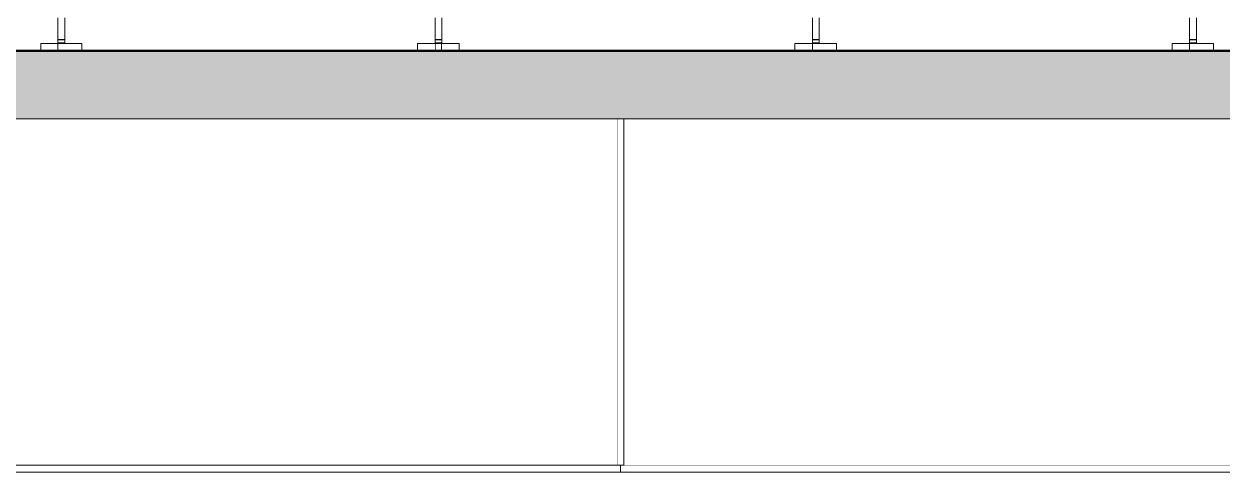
# Model space of a CAD drawing. Header units: millimetres. Extents: x -46169 to 237885, y -84465 to 18123.
# Drawn here: x 229686 to 231433, y -81568 to -80914 of the extents above; entities that cross this region are included whole.
import ezdxf

# ---------------------------------------------------------------- set-up
doc = ezdxf.new("R2010")
doc.units = ezdxf.units.MM
doc.header["$MEASUREMENT"] = 0
doc.linetypes.add('Wipeout_Contour', pattern=[1000, 0, -1000])
for name, color, linetype in [('New_A-20-M_Floor_Slab', 7, 'Continuous'), ('New_A-25-M_Curtain_Wall', 7, 'Continuous'), ('New_A-35-M_FFE_Fixed', 7, 'Continuous')]:
    doc.layers.add(name, color=color, linetype=linetype)
doc.layers.add('New_A-20-M_Floor_Slab_Pen_No__29', color=7, linetype='Continuous', lineweight=50, true_color=0x2a2a2a)
doc.layers.add('New_A-20-M_Floor_Slab_Pen_No__81', color=7, linetype='Continuous', lineweight=20, true_color=0x6a6a6a)
doc.layers.add('New_A-25-M_Curtain_Wall_Pen_No__87', color=8, linetype='Continuous', lineweight=20)
doc.layers.add('New_A-35-M_FFE_Fixed_Pen_No__1', color=7, linetype='Continuous', lineweight=13)

# ---------------------------------------------------------------- blocks, each defined once
blk = doc.blocks.new('Section Elem_266_4', base_point=(208268.8, -84332.6))
at = {"color": 254, "linetype": 'Wipeout_Contour', "lineweight": 0, "ltscale": 43042086.18620662}
blk.add_wipeout([(222238.6, -80784.1), (222303.3, -80784.1), (222303.3, -80953.1), (233391.2, -80953.1), (233391.2, -80952.9), (233326.5, -80952.9), (233326.5, -80783.9), (233391.2, -80783.9), (233391.2, -80715.1), (233320.4, -80715.1), (233320.4, -80952.4), (233285.4, -80952.4), (233285.4, -80942.4), (233310.4, -80942.4), (233310.4, -80715.1), (233045.4, -80715.1), (233045.4, -80952.4), (233010.4, -80952.4), (233010.4, -80942.4), (233035.4, -80942.4), (233035.4, -80715.1), (232495.4, -80715.1), (232495.4, -80942.4), (232520.9, -80942.4), (232520.9, -80952.4), (232459.9, -80952.4), (232459.9, -80942.4), (232485.4, -80942.4), (232485.4, -80715.1), (231945.4, -80715.1), (231945.4, -80942.4), (231970.4, -80942.4), (231970.4, -80952.4), (231909.9, -80952.4), (231909.9, -80942.4), (231935.4, -80942.4), (231935.4, -80715.1), (231395.4, -80715.1), (231395.4, -80942.4), (231420.4, -80942.4), (231420.4, -80952.4), (231359.9, -80952.4), (231359.9, -80942.4), (231385.4, -80942.4), (231385.4, -80715.1), (230845.4, -80715.1), (230845.4, -80942.4), (230870.4, -80942.4), (230870.4, -80952.4), (230809.9, -80952.4), (230809.9, -80942.4), (230835.4, -80942.4), (230835.4, -80715.1), (230295.4, -80715.1), (230295.4, -80942.4), (230320.4, -80942.4), (230320.4, -80952.4), (230259.9, -80952.4), (230259.9, -80942.4), (230285.4, -80942.4), (230285.4, -80715.1), (229745.4, -80715.1), (229745.4, -80942.4), (229770.4, -80942.4), (229770.4, -80952.4), (229710.4, -80952.4), (229710.4, -80942.4), (229735.4, -80942.4), (229735.4, -80715.1), (229195.4, -80715.1), (229195.4, -80942.4), (229220.9, -80942.4), (229220.9, -80952.4), (229159.9, -80952.4), (229159.9, -80942.4), (229185.4, -80942.4), (229185.4, -80715.1), (228645.4, -80715.1), (228645.4, -80942.4), (228670.4, -80942.4), (228670.4, -80952.4), (228610.4, -80952.4), (228610.4, -80942.4), (228635.4, -80942.4), (228635.4, -80715.1), (228095.4, -80715.1), (228095.4, -80942.4), (228120.9, -80942.4), (228120.9, -80952.4), (228059.9, -80952.4), (228059.9, -80942.4), (228085.4, -80942.4), (228085.4, -80715.1), (227545.4, -80715.1), (227545.4, -80942.4), (227570.4, -80942.4), (227570.4, -80952.4), (227510.4, -80952.4), (227510.4, -80942.4), (227535.4, -80942.4), (227535.4, -80715.1), (226995.4, -80715.1), (226995.4, -80942.4), (227020.9, -80942.4), (227020.9, -80952.4), (226959.9, -80952.4), (226959.9, -80942.4), (226985.4, -80942.4), (226985.4, -80715.1), (226445.4, -80715.1), (226445.4, -80942.4), (226470.4, -80942.4), (226470.4, -80952.4), (226409.9, -80952.4), (226409.9, -80942.4), (226435.4, -80942.4), (226435.4, -80715.1), (225895.4, -80715.1), (225895.4, -80942.4), (225920.4, -80942.4), (225920.4, -80952.4), (225860.4, -80952.4), (225860.4, -80942.4), (225885.4, -80942.4), (225885.4, -80715.1), (225345.4, -80715.1), (225345.4, -80942.4), (225370.9, -80942.4), (225370.9, -80952.4), (225309.9, -80952.4), (225309.9, -80942.4), (225335.4, -80942.4), (225335.4, -80715.1), (224795.4, -80715.1), (224795.4, -80942.4), (224820.4, -80942.4), (224820.4, -80952.4), (224760.4, -80952.4), (224760.4, -80942.4), (224785.4, -80942.4), (224785.4, -80715.1), (224245.4, -80715.1), (224245.4, -80942.4), (224270.9, -80942.4), (224270.9, -80952.4), (224209.9, -80952.4), (224209.9, -80942.4), (224235.4, -80942.4), (224235.4, -80715.1), (223695.4, -80715.1), (223695.4, -80942.4), (223720.4, -80942.4), (223720.4, -80952.4), (223660.4, -80952.4), (223660.4, -80942.4), (223685.4, -80942.4), (223685.4, -80715.1), (223145.4, -80715.1), (223145.4, -80942.4), (223170.9, -80942.4), (223170.9, -80952.4), (223109.9, -80952.4), (223109.9, -80942.4), (223135.4, -80942.4), (223135.4, -80715.1), (222595.4, -80715.1), (222595.4, -80942.4), (222620.4, -80942.4), (222620.4, -80952.4), (222585.4, -80952.4), (222585.4, -80715.1), (222320.4, -80715.1), (222320.4, -80942.4), (222345.4, -80942.4), (222345.4, -80952.4), (222310.4, -80952.4), (222310.4, -80715.1), (222238.6, -80715.1)], dxfattribs=at).dxf.layer = 'New_A-20-M_Floor_Slab'
blk = doc.blocks.new('Section Elem_272_4', base_point=(208268.8, -84332.6))
at = {"color": 254, "linetype": 'Wipeout_Contour', "lineweight": 0, "ltscale": 976360.739336}
blk.add_wipeout([(230295.4, -80913.9), (230295.4, -80904.9), (230285.4, -80904.9), (230285.4, -80913.9)], dxfattribs=at).dxf.layer = 'New_A-35-M_FFE_Fixed'
at = {"color": 254, "linetype": 'Wipeout_Contour', "lineweight": 0, "ltscale": 976458.224649}
blk.add_wipeout([(230285.4, -80952.4), (230320.4, -80952.4), (230320.4, -80942.4), (230285.4, -80942.4)], dxfattribs=at).dxf.layer = 'New_A-35-M_FFE_Fixed'
at = {"color": 254, "linetype": 'Wipeout_Contour', "lineweight": 0, "ltscale": 978419.840222}
blk.add_wipeout([(230809.9, -80952.4), (230835.4, -80952.4), (230835.4, -80942.4), (230809.9, -80942.4)], dxfattribs=at).dxf.layer = 'New_A-35-M_FFE_Fixed'
at = {"color": 254, "linetype": 'Wipeout_Contour', "lineweight": 0, "ltscale": 978464.174692}
blk.add_wipeout([(230845.4, -80932.6), (230845.4, -80927.9), (230835.4, -80927.9), (230835.4, -80932.6)], dxfattribs=at).dxf.layer = 'New_A-35-M_FFE_Fixed'
at = {"layer": 'New_A-35-M_FFE_Fixed_Pen_No__1', "linetype": 'Continuous'}
for p, q in [((230320.4, -80952.4), (230320.4, -80942.4)), ((230809.9, -80952.4), (230809.9, -80942.4)), ((230320.4, -80952.4), (230294.9, -80952.4)), ((230809.9, -80952.4), (230835.4, -80952.4))]:
    blk.add_line(p, q, dxfattribs=at)
at = {"color": 254, "linetype": 'Wipeout_Contour', "lineweight": 0, "ltscale": 976371.792077}
blk.add_wipeout([(230295.4, -80921.6), (230295.4, -80913.9), (230285.4, -80913.9), (230285.4, -80921.6)], dxfattribs=at).dxf.layer = 'New_A-35-M_FFE_Fixed'
at = {"color": 254, "linetype": 'Wipeout_Contour', "lineweight": 0, "ltscale": 978456.941919}
blk.add_wipeout([(230835.4, -80927.9), (230845.4, -80927.9), (230845.4, -80921.6), (230835.4, -80921.6)], dxfattribs=at).dxf.layer = 'New_A-35-M_FFE_Fixed'
at = {"color": 254, "linetype": 'Wipeout_Contour', "lineweight": 0, "ltscale": 978473.807881}
blk.add_wipeout([(230835.4, -80937.2), (230835.4, -80937.8), (230845.4, -80937.8), (230845.4, -80937.2)], dxfattribs=at).dxf.layer = 'New_A-35-M_FFE_Fixed'
at = {"color": 254, "linetype": 'Wipeout_Contour', "lineweight": 0, "ltscale": 976381.09134}
blk.add_wipeout([(230295.4, -80927.9), (230295.4, -80921.6), (230285.4, -80921.6), (230285.4, -80927.9)], dxfattribs=at).dxf.layer = 'New_A-35-M_FFE_Fixed'
at = {"color": 254, "linetype": 'Wipeout_Contour', "lineweight": 0, "ltscale": 978473.090642}
blk.add_wipeout([(230845.4, -80937.2), (230845.4, -80936.7), (230835.4, -80936.7), (230835.4, -80937.2)], dxfattribs=at).dxf.layer = 'New_A-35-M_FFE_Fixed'
at = {"color": 254, "linetype": 'Wipeout_Contour', "lineweight": 0, "ltscale": 976388.339491}
blk.add_wipeout([(230295.4, -80927.9), (230285.4, -80927.9), (230285.4, -80932.6), (230295.4, -80932.6)], dxfattribs=at).dxf.layer = 'New_A-35-M_FFE_Fixed'
at = {"color": 254, "linetype": 'Wipeout_Contour', "lineweight": 0, "ltscale": 978474.72076}
blk.add_wipeout([(230835.4, -80938.6), (230845.4, -80938.6), (230845.4, -80937.8), (230835.4, -80937.8)], dxfattribs=at).dxf.layer = 'New_A-35-M_FFE_Fixed'
at = {"color": 254, "linetype": 'Wipeout_Contour', "lineweight": 0, "ltscale": 976397.274396}
blk.add_wipeout([(230295.4, -80937.2), (230295.4, -80936.7), (230285.4, -80936.7), (230285.4, -80937.2)], dxfattribs=at).dxf.layer = 'New_A-35-M_FFE_Fixed'
at = {"color": 254, "linetype": 'Wipeout_Contour', "lineweight": 0, "ltscale": 978472.596601}
blk.add_wipeout([(230845.4, -80936.7), (230845.4, -80936.5), (230835.4, -80936.5), (230835.4, -80936.7)], dxfattribs=at).dxf.layer = 'New_A-35-M_FFE_Fixed'
at = {"color": 254, "linetype": 'Wipeout_Contour', "lineweight": 0, "ltscale": 976397.99316}
blk.add_wipeout([(230285.4, -80937.8), (230295.4, -80937.8), (230295.4, -80937.2), (230285.4, -80937.2)], dxfattribs=at).dxf.layer = 'New_A-35-M_FFE_Fixed'
at = {"color": 254, "linetype": 'Wipeout_Contour', "lineweight": 0, "ltscale": 978475.794201}
blk.add_wipeout([(230845.4, -80939.4), (230845.4, -80938.6), (230835.4, -80938.6), (230835.4, -80939.4)], dxfattribs=at).dxf.layer = 'New_A-35-M_FFE_Fixed'
at = {"color": 254, "linetype": 'Wipeout_Contour', "lineweight": 0, "ltscale": 976399.983703}
blk.add_wipeout([(230295.4, -80939.4), (230295.4, -80938.6), (230285.4, -80938.6), (230285.4, -80939.4)], dxfattribs=at).dxf.layer = 'New_A-35-M_FFE_Fixed'
at = {"color": 254, "linetype": 'Wipeout_Contour', "lineweight": 0, "ltscale": 978476.986956}
blk.add_wipeout([(230845.4, -80940.4), (230845.4, -80939.4), (230835.4, -80939.4), (230835.4, -80940.4)], dxfattribs=at).dxf.layer = 'New_A-35-M_FFE_Fixed'
at = {"color": 254, "linetype": 'Wipeout_Contour', "lineweight": 0, "ltscale": 976398.90798}
blk.add_wipeout([(230295.4, -80937.8), (230285.4, -80937.8), (230285.4, -80938.6), (230295.4, -80938.6)], dxfattribs=at).dxf.layer = 'New_A-35-M_FFE_Fixed'
at = {"color": 254, "linetype": 'Wipeout_Contour', "lineweight": 0, "ltscale": 978479.560491}
blk.add_wipeout([(230845.4, -80942.4), (230845.4, -80941.4), (230835.4, -80941.4), (230835.4, -80942.4)], dxfattribs=at).dxf.layer = 'New_A-35-M_FFE_Fixed'
at = {"color": 254, "linetype": 'Wipeout_Contour', "lineweight": 0, "ltscale": 976396.779304}
blk.add_wipeout([(230295.4, -80936.7), (230295.4, -80936.5), (230285.4, -80936.5), (230285.4, -80936.7)], dxfattribs=at).dxf.layer = 'New_A-35-M_FFE_Fixed'
at = {"color": 254, "linetype": 'Wipeout_Contour', "lineweight": 0, "ltscale": 978478.25319}
blk.add_wipeout([(230845.4, -80941.4), (230845.4, -80940.4), (230835.4, -80940.4), (230835.4, -80941.4)], dxfattribs=at).dxf.layer = 'New_A-35-M_FFE_Fixed'
at = {"color": 254, "linetype": 'Wipeout_Contour', "lineweight": 0, "ltscale": 976401.178993}
blk.add_wipeout([(230295.4, -80940.4), (230295.4, -80939.4), (230285.4, -80939.4), (230285.4, -80940.4)], dxfattribs=at).dxf.layer = 'New_A-35-M_FFE_Fixed'
at = {"color": 254, "linetype": 'Wipeout_Contour', "lineweight": 0, "ltscale": 978469.129164}
blk.add_wipeout([(230845.4, -80932.6), (230835.4, -80932.6), (230835.4, -80935.4), (230845.4, -80935.4)], dxfattribs=at).dxf.layer = 'New_A-35-M_FFE_Fixed'
at = {"color": 254, "linetype": 'Wipeout_Contour', "lineweight": 0, "ltscale": 976403.757999}
blk.add_wipeout([(230295.4, -80941.4), (230285.4, -80941.4), (230285.4, -80942.4), (230295.4, -80942.4)], dxfattribs=at).dxf.layer = 'New_A-35-M_FFE_Fixed'
at = {"color": 254, "linetype": 'Wipeout_Contour', "lineweight": 0, "ltscale": 978471.646704}
blk.add_wipeout([(230835.4, -80935.4), (230835.4, -80936.4), (230845.4, -80936.4), (230845.4, -80935.4)], dxfattribs=at).dxf.layer = 'New_A-35-M_FFE_Fixed'
at = {"color": 254, "linetype": 'Wipeout_Contour', "lineweight": 0, "ltscale": 976402.447919}
blk.add_wipeout([(230295.4, -80941.4), (230295.4, -80940.4), (230285.4, -80940.4), (230285.4, -80941.4)], dxfattribs=at).dxf.layer = 'New_A-35-M_FFE_Fixed'
at = {"color": 254, "linetype": 'Wipeout_Contour', "lineweight": 0, "ltscale": 978472.344742}
blk.add_wipeout([(230845.4, -80936.5), (230845.4, -80936.4), (230835.4, -80936.4), (230835.4, -80936.5)], dxfattribs=at).dxf.layer = 'New_A-35-M_FFE_Fixed'
at = {"layer": 'New_A-35-M_FFE_Fixed_Pen_No__1', "linetype": 'Continuous'}
for p, q in [((230809.9, -80942.4), (230835.4, -80942.4)), ((230844.9, -80952.4), (230844.9, -80942.4))]:
    blk.add_line(p, q, dxfattribs=at)
at = {"color": 254, "linetype": 'Wipeout_Contour', "lineweight": 0, "ltscale": 976395.827388}
blk.add_wipeout([(230285.4, -80935.4), (230285.4, -80936.4), (230295.4, -80936.4), (230295.4, -80935.4)], dxfattribs=at).dxf.layer = 'New_A-35-M_FFE_Fixed'
at = {"color": 254, "linetype": 'Wipeout_Contour', "lineweight": 0, "ltscale": 976396.52691}
blk.add_wipeout([(230295.4, -80936.5), (230295.4, -80936.4), (230285.4, -80936.4), (230285.4, -80936.5)], dxfattribs=at).dxf.layer = 'New_A-35-M_FFE_Fixed'
at = {"color": 254, "linetype": 'Wipeout_Contour', "lineweight": 0, "ltscale": 976393.304496}
blk.add_wipeout([(230295.4, -80932.6), (230285.4, -80932.6), (230285.4, -80935.4), (230295.4, -80935.4)], dxfattribs=at).dxf.layer = 'New_A-35-M_FFE_Fixed'
at = {"layer": 'New_A-35-M_FFE_Fixed_Pen_No__1', "linetype": 'Continuous'}
for p, q in [((230285.4, -80952.4), (230285.4, -80942.4)), ((230320.4, -80942.4), (230294.9, -80942.4))]:
    blk.add_line(p, q, dxfattribs=at)
blk = doc.blocks.new('Section Elem_277_4', base_point=(208268.8, -84332.6))
at = {"color": 254, "linetype": 'Wipeout_Contour', "lineweight": 0, "ltscale": 974285.38998}
blk.add_wipeout([(229735.4, -80913.9), (229745.4, -80913.9), (229745.4, -80904.9), (229735.4, -80904.9)], dxfattribs=at).dxf.layer = 'New_A-35-M_FFE_Fixed'
at = {"color": 254, "linetype": 'Wipeout_Contour', "lineweight": 0, "ltscale": 974269.790063}
blk.add_wipeout([(229710.4, -80952.4), (229735.4, -80952.4), (229735.4, -80942.4), (229710.4, -80942.4)], dxfattribs=at).dxf.layer = 'New_A-35-M_FFE_Fixed'
at = {"layer": 'New_A-35-M_FFE_Fixed_Pen_No__1', "linetype": 'Continuous'}
for q in [(229710.4, -80942.4), (229735.4, -80952.4)]:
    blk.add_line((229710.4, -80952.4), q, dxfattribs=at)
at = {"color": 254, "linetype": 'Wipeout_Contour', "lineweight": 0, "ltscale": 974296.466265}
blk.add_wipeout([(229735.4, -80921.6), (229745.4, -80921.6), (229745.4, -80913.9), (229735.4, -80913.9)], dxfattribs=at).dxf.layer = 'New_A-35-M_FFE_Fixed'
at = {"color": 254, "linetype": 'Wipeout_Contour', "lineweight": 0, "ltscale": 974305.785336}
blk.add_wipeout([(229735.4, -80927.9), (229745.4, -80927.9), (229745.4, -80921.6), (229735.4, -80921.6)], dxfattribs=at).dxf.layer = 'New_A-35-M_FFE_Fixed'
at = {"color": 254, "linetype": 'Wipeout_Contour', "lineweight": 0, "ltscale": 974313.048925}
blk.add_wipeout([(229735.4, -80927.9), (229735.4, -80932.6), (229745.4, -80932.6), (229745.4, -80927.9)], dxfattribs=at).dxf.layer = 'New_A-35-M_FFE_Fixed'
at = {"color": 254, "linetype": 'Wipeout_Contour', "lineweight": 0, "ltscale": 974322.002861}
blk.add_wipeout([(229735.4, -80937.2), (229745.4, -80937.2), (229745.4, -80936.7), (229735.4, -80936.7)], dxfattribs=at).dxf.layer = 'New_A-35-M_FFE_Fixed'
at = {"color": 254, "linetype": 'Wipeout_Contour', "lineweight": 0, "ltscale": 974322.646268}
blk.add_wipeout([(229745.4, -80937.7), (229745.4, -80937.2), (229735.4, -80937.2), (229735.4, -80937.7)], dxfattribs=at).dxf.layer = 'New_A-35-M_FFE_Fixed'
at = {"color": 254, "linetype": 'Wipeout_Contour', "lineweight": 0, "ltscale": 974324.717939}
blk.add_wipeout([(229735.4, -80939.4), (229745.4, -80939.4), (229745.4, -80938.6), (229735.4, -80938.6)], dxfattribs=at).dxf.layer = 'New_A-35-M_FFE_Fixed'
at = {"color": 254, "linetype": 'Wipeout_Contour', "lineweight": 0, "ltscale": 974323.639925}
blk.add_wipeout([(229735.4, -80937.8), (229735.4, -80938.6), (229745.4, -80938.6), (229745.4, -80937.8)], dxfattribs=at).dxf.layer = 'New_A-35-M_FFE_Fixed'
at = {"color": 254, "linetype": 'Wipeout_Contour', "lineweight": 0, "ltscale": 974321.506716}
blk.add_wipeout([(229735.4, -80936.7), (229745.4, -80936.7), (229745.4, -80936.5), (229735.4, -80936.5)], dxfattribs=at).dxf.layer = 'New_A-35-M_FFE_Fixed'
at = {"color": 254, "linetype": 'Wipeout_Contour', "lineweight": 0, "ltscale": 974325.915775}
blk.add_wipeout([(229735.4, -80940.4), (229745.4, -80940.4), (229745.4, -80939.4), (229735.4, -80939.4)], dxfattribs=at).dxf.layer = 'New_A-35-M_FFE_Fixed'
at = {"color": 254, "linetype": 'Wipeout_Contour', "lineweight": 0, "ltscale": 974328.500275}
blk.add_wipeout([(229735.4, -80941.4), (229735.4, -80942.4), (229745.4, -80942.4), (229745.4, -80941.4)], dxfattribs=at).dxf.layer = 'New_A-35-M_FFE_Fixed'
at = {"color": 254, "linetype": 'Wipeout_Contour', "lineweight": 0, "ltscale": 974327.187405}
blk.add_wipeout([(229735.4, -80941.4), (229745.4, -80941.4), (229745.4, -80940.4), (229735.4, -80940.4)], dxfattribs=at).dxf.layer = 'New_A-35-M_FFE_Fixed'
at = {"color": 254, "linetype": 'Wipeout_Contour', "lineweight": 0, "ltscale": 974320.552772}
blk.add_wipeout([(229735.4, -80935.4), (229735.4, -80936.4), (229745.4, -80936.4), (229745.4, -80935.4)], dxfattribs=at).dxf.layer = 'New_A-35-M_FFE_Fixed'
at = {"color": 254, "linetype": 'Wipeout_Contour', "lineweight": 0, "ltscale": 974321.253784}
blk.add_wipeout([(229735.4, -80936.5), (229745.4, -80936.5), (229745.4, -80936.4), (229735.4, -80936.4)], dxfattribs=at).dxf.layer = 'New_A-35-M_FFE_Fixed'
at = {"color": 254, "linetype": 'Wipeout_Contour', "lineweight": 0, "ltscale": 974318.024506}
blk.add_wipeout([(229735.4, -80932.6), (229735.4, -80935.4), (229745.4, -80935.4), (229745.4, -80932.6)], dxfattribs=at).dxf.layer = 'New_A-35-M_FFE_Fixed'
at = {"layer": 'New_A-35-M_FFE_Fixed_Pen_No__1', "linetype": 'Continuous'}
for p, q in [((229710.4, -80942.4), (229735.4, -80942.4)), ((229745.4, -80952.4), (229745.4, -80942.4))]:
    blk.add_line(p, q, dxfattribs=at)
blk = doc.blocks.new('Section Elem_278_4', base_point=(208268.8, -84332.6))
at = {"layer": 'New_A-35-M_FFE_Fixed_Pen_No__1', "linetype": 'Continuous'}
for p, q in [((229735.4, -80913.9), (229735.4, -80904.9)), ((229745.4, -80913.9), (229745.4, -80904.9)), ((230285.4, -80913.9), (230285.4, -80904.9)), ((230295.4, -80913.9), (230295.4, -80904.9)), ((229735.4, -80921.6), (229735.4, -80913.9)), ((229735.4, -80927.9), (229735.4, -80921.6)), ((229745.4, -80921.6), (229745.4, -80913.9)), ((229745.4, -80927.9), (229745.4, -80921.6)), ((230285.4, -80921.6), (230285.4, -80913.9)), ((230285.4, -80927.9), (230285.4, -80921.6)), ((230295.4, -80921.6), (230295.4, -80913.9)), ((230295.4, -80927.9), (230295.4, -80921.6)), ((230285.4, -80932.6), (230285.4, -80927.9)), ((230294.9, -80952.4), (230294.9, -80942.4)), ((230295.4, -80932.6), (230295.4, -80927.9)), ((230295.4, -80935.4), (230295.4, -80932.6)), ((230295.4, -80936.4), (230295.4, -80935.4)), ((230295.4, -80936.5), (230295.4, -80936.4)), ((230295.4, -80936.7), (230295.4, -80936.5)), ((230295.4, -80937.2), (230295.4, -80936.7)), ((230295.4, -80937.8), (230295.4, -80937.2)), ((230295.4, -80938.6), (230295.4, -80937.8)), ((230295.4, -80939.4), (230295.4, -80938.6)), ((230295.4, -80940.4), (230295.4, -80939.4)), ((230295.4, -80941.4), (230295.4, -80940.4)), ((230295.4, -80942.4), (230295.4, -80941.4))]:
    blk.add_line(p, q, dxfattribs=at)
at = {"color": 254, "linetype": 'Wipeout_Contour', "lineweight": 0, "ltscale": 974382.970281}
blk.add_wipeout([(229735.4, -80952.4), (229770.4, -80952.4), (229770.4, -80942.4), (229735.4, -80942.4)], dxfattribs=at).dxf.layer = 'New_A-35-M_FFE_Fixed'
at = {"color": 254, "linetype": 'Wipeout_Contour', "lineweight": 0, "ltscale": 976344.070826}
blk.add_wipeout([(230259.9, -80952.4), (230285.4, -80952.4), (230285.4, -80942.4), (230259.9, -80942.4)], dxfattribs=at).dxf.layer = 'New_A-35-M_FFE_Fixed'
at = {"layer": 'New_A-35-M_FFE_Fixed_Pen_No__1', "linetype": 'Continuous'}
for p, q in [((229770.4, -80952.4), (229770.4, -80942.4)), ((230259.9, -80942.4), (230294.9, -80942.4)), ((230259.9, -80952.4), (230259.9, -80942.4)), ((230285.4, -80935.4), (230285.4, -80932.6)), ((230285.4, -80936.4), (230285.4, -80935.4)), ((230295.4, -80936.4), (230285.4, -80936.4)), ((230285.4, -80936.5), (230285.4, -80936.4)), ((230285.4, -80936.7), (230285.4, -80936.5)), ((230285.4, -80937.2), (230285.4, -80936.7)), ((230285.4, -80937.8), (230285.4, -80937.2)), ((230285.4, -80938.6), (230285.4, -80937.8)), ((230285.4, -80939.4), (230285.4, -80938.6)), ((230285.4, -80940.4), (230285.4, -80939.4)), ((230285.4, -80941.4), (230285.4, -80940.4)), ((230295.4, -80941.4), (230285.4, -80941.4)), ((230285.4, -80942.4), (230285.4, -80941.4)), ((229770.4, -80952.4), (229735.4, -80952.4)), ((230259.9, -80952.4), (230294.9, -80952.4))]:
    blk.add_line(p, q, dxfattribs=at)
at = {"color": 254, "linetype": 'Wipeout_Contour', "lineweight": 0, "ltscale": 974323.059747}
blk.add_wipeout([(229735.4, -80937.8), (229745.4, -80937.8), (229745.4, -80937.7), (229735.4, -80937.7)], dxfattribs=at).dxf.layer = 'New_A-35-M_FFE_Fixed'
at = {"layer": 'New_A-35-M_FFE_Fixed_Pen_No__1', "linetype": 'Continuous'}
for p, q in [((229735.4, -80932.6), (229735.4, -80927.9)), ((229735.4, -80935.4), (229735.4, -80932.6)), ((229735.4, -80936.4), (229735.4, -80935.4)), ((229745.4, -80936.4), (229735.4, -80936.4)), ((229735.4, -80936.5), (229735.4, -80936.4)), ((229735.4, -80936.7), (229735.4, -80936.5)), ((229735.4, -80937.2), (229735.4, -80936.7)), ((229735.4, -80937.8), (229735.4, -80937.2)), ((229735.4, -80938.6), (229735.4, -80937.8)), ((229735.4, -80939.4), (229735.4, -80938.6)), ((229735.4, -80940.4), (229735.4, -80939.4)), ((229735.4, -80941.4), (229735.4, -80940.4)), ((229745.4, -80941.4), (229735.4, -80941.4)), ((229735.4, -80942.4), (229735.4, -80941.4)), ((229735.4, -80952.4), (229735.4, -80942.4)), ((229770.4, -80942.4), (229735.4, -80942.4)), ((229745.4, -80932.6), (229745.4, -80927.9)), ((229745.4, -80935.4), (229745.4, -80932.6)), ((229745.4, -80936.4), (229745.4, -80935.4)), ((229745.4, -80936.5), (229745.4, -80936.4)), ((229745.4, -80936.7), (229745.4, -80936.5)), ((229745.4, -80937.2), (229745.4, -80936.7)), ((229745.4, -80937.8), (229745.4, -80937.2)), ((229745.4, -80938.6), (229745.4, -80937.8)), ((229745.4, -80939.4), (229745.4, -80938.6)), ((229745.4, -80940.4), (229745.4, -80939.4)), ((229745.4, -80941.4), (229745.4, -80940.4)), ((229745.4, -80942.4), (229745.4, -80941.4))]:
    blk.add_line(p, q, dxfattribs=at)
blk = doc.blocks.new('Section Elem_279_4', base_point=(208268.8, -84332.6))
at = {"color": 254, "linetype": 'Wipeout_Contour', "lineweight": 0, "ltscale": 978436.632908}
blk.add_wipeout([(230845.4, -80913.9), (230845.4, -80904.9), (230835.4, -80904.9), (230835.4, -80913.9)], dxfattribs=at).dxf.layer = 'New_A-35-M_FFE_Fixed'
at = {"color": 254, "linetype": 'Wipeout_Contour', "lineweight": 0, "ltscale": 980524.073813}
blk.add_wipeout([(231395.4, -80921.6), (231395.4, -80913.9), (231385.4, -80913.9), (231385.4, -80921.6)], dxfattribs=at).dxf.layer = 'New_A-35-M_FFE_Fixed'
at = {"color": 254, "linetype": 'Wipeout_Contour', "lineweight": 0, "ltscale": 978534.023825}
blk.add_wipeout([(230835.4, -80952.4), (230870.4, -80952.4), (230870.4, -80942.4), (230835.4, -80942.4)], dxfattribs=at).dxf.layer = 'New_A-35-M_FFE_Fixed'
at = {"color": 254, "linetype": 'Wipeout_Contour', "lineweight": 0, "ltscale": 980496.151431}
blk.add_wipeout([(231359.9, -80952.4), (231385.4, -80952.4), (231385.4, -80942.4), (231359.9, -80942.4)], dxfattribs=at).dxf.layer = 'New_A-35-M_FFE_Fixed'
at = {"layer": 'New_A-35-M_FFE_Fixed_Pen_No__1', "linetype": 'Continuous'}
for p, q in [((230835.4, -80935.4), (230835.4, -80932.6)), ((230835.4, -80936.4), (230835.4, -80935.4)), ((230845.4, -80936.4), (230835.4, -80936.4)), ((230835.4, -80936.5), (230835.4, -80936.4)), ((230835.4, -80936.7), (230835.4, -80936.5)), ((230835.4, -80937.2), (230835.4, -80936.7)), ((230835.4, -80937.8), (230835.4, -80937.2)), ((230835.4, -80938.6), (230835.4, -80937.8)), ((230835.4, -80939.4), (230835.4, -80938.6)), ((230835.4, -80940.4), (230835.4, -80939.4)), ((230835.4, -80941.4), (230835.4, -80940.4)), ((230845.4, -80941.4), (230835.4, -80941.4)), ((230835.4, -80942.4), (230835.4, -80941.4)), ((230835.4, -80952.4), (230835.4, -80942.4)), ((230870.4, -80942.4), (230835.4, -80942.4)), ((230845.4, -80935.4), (230845.4, -80932.6)), ((230845.4, -80936.4), (230845.4, -80935.4)), ((230845.4, -80936.5), (230845.4, -80936.4)), ((230845.4, -80936.7), (230845.4, -80936.5)), ((230845.4, -80937.2), (230845.4, -80936.7)), ((230845.4, -80937.8), (230845.4, -80937.2)), ((230845.4, -80938.6), (230845.4, -80937.8)), ((230845.4, -80939.4), (230845.4, -80938.6)), ((230845.4, -80940.4), (230845.4, -80939.4)), ((230845.4, -80941.4), (230845.4, -80940.4)), ((230845.4, -80942.4), (230845.4, -80941.4)), ((230870.4, -80952.4), (230870.4, -80942.4)), ((231359.9, -80952.4), (231359.9, -80942.4)), ((230870.4, -80952.4), (230835.4, -80952.4)), ((231359.9, -80952.4), (231385.4, -80952.4))]:
    blk.add_line(p, q, dxfattribs=at)
at = {"color": 254, "linetype": 'Wipeout_Contour', "lineweight": 0, "ltscale": 980513.067877}
blk.add_wipeout([(231395.4, -80913.9), (231395.4, -80904.9), (231385.4, -80904.9), (231385.4, -80913.9)], dxfattribs=at).dxf.layer = 'New_A-35-M_FFE_Fixed'
at = {"color": 254, "linetype": 'Wipeout_Contour', "lineweight": 0, "ltscale": 978447.6622}
blk.add_wipeout([(230845.4, -80921.6), (230845.4, -80913.9), (230835.4, -80913.9), (230835.4, -80921.6)], dxfattribs=at).dxf.layer = 'New_A-35-M_FFE_Fixed'
at = {"color": 254, "linetype": 'Wipeout_Contour', "lineweight": 0, "ltscale": 980540.551153}
blk.add_wipeout([(231395.4, -80932.6), (231395.4, -80927.9), (231385.4, -80927.9), (231385.4, -80932.6)], dxfattribs=at).dxf.layer = 'New_A-35-M_FFE_Fixed'
at = {"layer": 'New_A-35-M_FFE_Fixed_Pen_No__1', "linetype": 'Continuous'}
for p, q in [((230835.4, -80913.9), (230835.4, -80904.9)), ((230845.4, -80913.9), (230845.4, -80904.9)), ((230835.4, -80921.6), (230835.4, -80913.9)), ((230835.4, -80927.9), (230835.4, -80921.6)), ((230845.4, -80921.6), (230845.4, -80913.9)), ((230845.4, -80927.9), (230845.4, -80921.6)), ((230835.4, -80932.6), (230835.4, -80927.9)), ((230845.4, -80932.6), (230845.4, -80927.9))]:
    blk.add_line(p, q, dxfattribs=at)
at = {"color": 254, "linetype": 'Wipeout_Contour', "lineweight": 0, "ltscale": 980533.333696}
blk.add_wipeout([(231385.4, -80927.9), (231395.4, -80927.9), (231395.4, -80921.6), (231385.4, -80921.6)], dxfattribs=at).dxf.layer = 'New_A-35-M_FFE_Fixed'
at = {"color": 254, "linetype": 'Wipeout_Contour', "lineweight": 0, "ltscale": 980550.163943}
blk.add_wipeout([(231385.4, -80937.2), (231385.4, -80937.8), (231395.4, -80937.8), (231395.4, -80937.2)], dxfattribs=at).dxf.layer = 'New_A-35-M_FFE_Fixed'
at = {"color": 254, "linetype": 'Wipeout_Contour', "lineweight": 0, "ltscale": 980549.448222}
blk.add_wipeout([(231395.4, -80937.2), (231395.4, -80936.7), (231385.4, -80936.7), (231385.4, -80937.2)], dxfattribs=at).dxf.layer = 'New_A-35-M_FFE_Fixed'
at = {"color": 254, "linetype": 'Wipeout_Contour', "lineweight": 0, "ltscale": 980551.074889}
blk.add_wipeout([(231385.4, -80938.6), (231395.4, -80938.6), (231395.4, -80937.8), (231385.4, -80937.8)], dxfattribs=at).dxf.layer = 'New_A-35-M_FFE_Fixed'
at = {"color": 254, "linetype": 'Wipeout_Contour', "lineweight": 0, "ltscale": 980548.955227}
blk.add_wipeout([(231395.4, -80936.7), (231395.4, -80936.5), (231385.4, -80936.5), (231385.4, -80936.7)], dxfattribs=at).dxf.layer = 'New_A-35-M_FFE_Fixed'
at = {"color": 254, "linetype": 'Wipeout_Contour', "lineweight": 0, "ltscale": 980552.146056}
blk.add_wipeout([(231395.4, -80939.4), (231395.4, -80938.6), (231385.4, -80938.6), (231385.4, -80939.4)], dxfattribs=at).dxf.layer = 'New_A-35-M_FFE_Fixed'
at = {"color": 254, "linetype": 'Wipeout_Contour', "lineweight": 0, "ltscale": 980553.336285}
blk.add_wipeout([(231395.4, -80940.4), (231395.4, -80939.4), (231385.4, -80939.4), (231385.4, -80940.4)], dxfattribs=at).dxf.layer = 'New_A-35-M_FFE_Fixed'
at = {"color": 254, "linetype": 'Wipeout_Contour', "lineweight": 0, "ltscale": 980555.904371}
blk.add_wipeout([(231395.4, -80942.4), (231395.4, -80941.4), (231385.4, -80941.4), (231385.4, -80942.4)], dxfattribs=at).dxf.layer = 'New_A-35-M_FFE_Fixed'
at = {"color": 254, "linetype": 'Wipeout_Contour', "lineweight": 0, "ltscale": 980554.599838}
blk.add_wipeout([(231395.4, -80941.4), (231395.4, -80940.4), (231385.4, -80940.4), (231385.4, -80941.4)], dxfattribs=at).dxf.layer = 'New_A-35-M_FFE_Fixed'
at = {"color": 254, "linetype": 'Wipeout_Contour', "lineweight": 0, "ltscale": 980545.495133}
blk.add_wipeout([(231395.4, -80932.6), (231385.4, -80932.6), (231385.4, -80935.4), (231395.4, -80935.4)], dxfattribs=at).dxf.layer = 'New_A-35-M_FFE_Fixed'
at = {"color": 254, "linetype": 'Wipeout_Contour', "lineweight": 0, "ltscale": 980548.007342}
blk.add_wipeout([(231385.4, -80935.4), (231385.4, -80936.4), (231395.4, -80936.4), (231395.4, -80935.4)], dxfattribs=at).dxf.layer = 'New_A-35-M_FFE_Fixed'
at = {"color": 254, "linetype": 'Wipeout_Contour', "lineweight": 0, "ltscale": 980548.703902}
blk.add_wipeout([(231395.4, -80936.5), (231395.4, -80936.4), (231385.4, -80936.4), (231385.4, -80936.5)], dxfattribs=at).dxf.layer = 'New_A-35-M_FFE_Fixed'
at = {"layer": 'New_A-35-M_FFE_Fixed_Pen_No__1', "linetype": 'Continuous'}
for p, q in [((231359.9, -80942.4), (231385.4, -80942.4)), ((231394.9, -80952.4), (231394.9, -80942.4))]:
    blk.add_line(p, q, dxfattribs=at)
blk = doc.blocks.new('Section Elem_280_4', base_point=(208268.8, -84332.6))
at = {"layer": 'New_A-35-M_FFE_Fixed_Pen_No__1', "linetype": 'Continuous'}
for p, q in [((231385.4, -80913.9), (231385.4, -80904.9)), ((231395.4, -80913.9), (231395.4, -80904.9)), ((231385.4, -80921.6), (231385.4, -80913.9)), ((231385.4, -80927.9), (231385.4, -80921.6)), ((231395.4, -80921.6), (231395.4, -80913.9)), ((231395.4, -80927.9), (231395.4, -80921.6)), ((231385.4, -80932.6), (231385.4, -80927.9)), ((231395.4, -80932.6), (231395.4, -80927.9))]:
    blk.add_line(p, q, dxfattribs=at)
at = {"color": 254, "linetype": 'Wipeout_Contour', "lineweight": 0, "ltscale": 980610.364903}
blk.add_wipeout([(231385.4, -80952.4), (231420.4, -80952.4), (231420.4, -80942.4), (231385.4, -80942.4)], dxfattribs=at).dxf.layer = 'New_A-35-M_FFE_Fixed'
at = {"layer": 'New_A-35-M_FFE_Fixed_Pen_No__1', "linetype": 'Continuous'}
for p, q in [((231385.4, -80935.4), (231385.4, -80932.6)), ((231385.4, -80936.4), (231385.4, -80935.4)), ((231395.4, -80936.4), (231385.4, -80936.4)), ((231385.4, -80936.5), (231385.4, -80936.4)), ((231385.4, -80936.7), (231385.4, -80936.5)), ((231385.4, -80937.2), (231385.4, -80936.7)), ((231385.4, -80937.8), (231385.4, -80937.2)), ((231385.4, -80938.6), (231385.4, -80937.8)), ((231385.4, -80939.4), (231385.4, -80938.6)), ((231385.4, -80940.4), (231385.4, -80939.4)), ((231385.4, -80941.4), (231385.4, -80940.4)), ((231395.4, -80941.4), (231385.4, -80941.4)), ((231385.4, -80942.4), (231385.4, -80941.4)), ((231385.4, -80952.4), (231385.4, -80942.4)), ((231420.4, -80942.4), (231385.4, -80942.4)), ((231395.4, -80935.4), (231395.4, -80932.6)), ((231395.4, -80936.4), (231395.4, -80935.4)), ((231395.4, -80936.5), (231395.4, -80936.4)), ((231395.4, -80936.7), (231395.4, -80936.5)), ((231395.4, -80937.2), (231395.4, -80936.7)), ((231395.4, -80937.8), (231395.4, -80937.2)), ((231395.4, -80938.6), (231395.4, -80937.8)), ((231395.4, -80939.4), (231395.4, -80938.6)), ((231395.4, -80940.4), (231395.4, -80939.4)), ((231395.4, -80941.4), (231395.4, -80940.4)), ((231395.4, -80942.4), (231395.4, -80941.4)), ((231420.4, -80952.4), (231420.4, -80942.4)), ((231420.4, -80952.4), (231385.4, -80952.4))]:
    blk.add_line(p, q, dxfattribs=at)
blk = doc.blocks.new('Section Elem_319_4', base_point=(208268.8, -84332.6))
at = {"layer": 'New_A-20-M_Floor_Slab_Pen_No__81', "linetype": 'Continuous', "lineweight": 0, "true_color": 0x353535}
blk.add_hatch(color=250, dxfattribs=at).paths.add_polyline_path([(233199.5, -81053.1), (233199.5, -80953.1), (222430.3, -80953.1), (222430.3, -81053.1)])
at = {"layer": 'New_A-20-M_Floor_Slab_Pen_No__29', "linetype": 'Continuous'}
for p, q in [((233199.5, -80953.1), (222430.3, -80953.1)), ((233199.5, -81053.1), (222430.3, -81053.1))]:
    blk.add_line(p, q, dxfattribs=at)
blk = doc.blocks.new('Section Elem_339_4', base_point=(208268.8, -84332.6))
at = {"color": 254, "linetype": 'Wipeout_Contour', "lineweight": 0, "ltscale": 977907.514495}
blk.add_wipeout([(230560.5, -81557.6), (230561.3, -81557.6), (230561.3, -81053.1), (230560.5, -81053.1)], dxfattribs=at).dxf.layer = 'New_A-25-M_Curtain_Wall'
at = {"color": 254, "linetype": 'Wipeout_Contour', "lineweight": 0, "ltscale": 977887.186172}
blk.add_wipeout([(230550.5, -81053.1), (230550.5, -81557.6), (230560.5, -81557.6), (230560.5, -81053.1)], dxfattribs=at).dxf.layer = 'New_A-25-M_Curtain_Wall'
at = {"layer": 'New_A-25-M_Curtain_Wall_Pen_No__87', "linetype": 'Continuous'}
for p, q in [((230550.5, -81557.6), (230550.5, -81053.1)), ((230560.5, -81557.6), (230560.5, -81053.1))]:
    blk.add_line(p, q, dxfattribs=at)
blk = doc.blocks.new('Section Elem_365_4', base_point=(208268.8, -84332.6))
at = {"color": 254, "linetype": 'Wipeout_Contour', "lineweight": 0, "ltscale": 976015.575438}
blk.add_wipeout([(230550.5, -81053.1), (229568, -81053.1), (229568, -81557.6), (230550.5, -81557.6)], dxfattribs=at).dxf.layer = 'New_A-25-M_Curtain_Wall'
blk = doc.blocks.new('Section Elem_398_4', base_point=(208268.8, -84332.6))
at = {"color": 254, "linetype": 'Wipeout_Contour', "lineweight": 0, "ltscale": 976357.575055}
blk.add_wipeout([(230555.5, -81567.6), (230555.5, -81557.6), (229562.5, -81557.6), (229562.5, -81567.6)], dxfattribs=at).dxf.layer = 'New_A-25-M_Curtain_Wall'
at = {"layer": 'New_A-25-M_Curtain_Wall_Pen_No__87', "linetype": 'Continuous'}
for p, q in [((229562.5, -81567.6), (229562.5, -81557.6)), ((230555.5, -81557.6), (229562.5, -81557.6)), ((230555.5, -81567.6), (229562.5, -81567.6))]:
    blk.add_line(p, q, dxfattribs=at)
blk = doc.blocks.new('Section Elem_399_4', base_point=(208268.8, -84332.6))
at = {"color": 254, "linetype": 'Wipeout_Contour', "lineweight": 0, "ltscale": 980096.73906}
blk.add_wipeout([(231545.6, -81557.6), (230555.5, -81557.6), (230555.5, -81567.6), (231545.6, -81567.6)], dxfattribs=at).dxf.layer = 'New_A-25-M_Curtain_Wall'
at = {"layer": 'New_A-25-M_Curtain_Wall_Pen_No__87', "linetype": 'Continuous'}
for p, q in [((230555.5, -81567.6), (230555.5, -81557.6)), ((231545.6, -81557.6), (230555.5, -81557.6)), ((231545.6, -81567.6), (230555.5, -81567.6))]:
    blk.add_line(p, q, dxfattribs=at)
blk = doc.blocks.new('Section Elem_400_4', base_point=(208268.8, -84332.6))
at = {"color": 254, "linetype": 'Wipeout_Contour', "lineweight": 0, "ltscale": 979756.71901}
blk.add_wipeout([(231540.7, -81053.1), (230561.3, -81053.1), (230561.3, -81557.6), (231540.7, -81557.6)], dxfattribs=at).dxf.layer = 'New_A-25-M_Curtain_Wall'

msp = doc.modelspace()

# ---------------------------------------------------------------- block references
at = {"layer": 'New_A-20-M_Floor_Slab'}
msp.add_blockref('Section Elem_266_4', (208268.8, -84332.6), dxfattribs=at)

# ---------------------------------------------------------------- next in the draw order: block references
at = {"layer": 'New_A-35-M_FFE_Fixed'}
for name in ['Section Elem_277_4', 'Section Elem_272_4']:
    msp.add_blockref(name, (208268.8, -84332.6), dxfattribs=at)

# ---------------------------------------------------------------- next in the draw order: block references
for name in ['Section Elem_278_4', 'Section Elem_279_4']:
    msp.add_blockref(name, (208268.8, -84332.6), dxfattribs=at)

# ---------------------------------------------------------------- next in the draw order: block references
msp.add_blockref('Section Elem_280_4', (208268.8, -84332.6), dxfattribs=at)

# ---------------------------------------------------------------- next in the draw order: block references
at = {"layer": 'New_A-20-M_Floor_Slab'}
msp.add_blockref('Section Elem_319_4', (208268.8, -84332.6), dxfattribs=at)

# ---------------------------------------------------------------- next in the draw order: block references
at = {"layer": 'New_A-25-M_Curtain_Wall'}
msp.add_blockref('Section Elem_339_4', (208268.8, -84332.6), dxfattribs=at)

# ---------------------------------------------------------------- next in the draw order: block references
msp.add_blockref('Section Elem_365_4', (208268.8, -84332.6), dxfattribs=at)

# ---------------------------------------------------------------- next in the draw order: block references
msp.add_blockref('Section Elem_398_4', (208268.8, -84332.6), dxfattribs=at)

# ---------------------------------------------------------------- next in the draw order: block references
msp.add_blockref('Section Elem_399_4', (208268.8, -84332.6), dxfattribs=at)

# ---------------------------------------------------------------- next in the draw order: block references
msp.add_blockref('Section Elem_400_4', (208268.8, -84332.6), dxfattribs=at)

doc.saveas('drawing.dxf')
